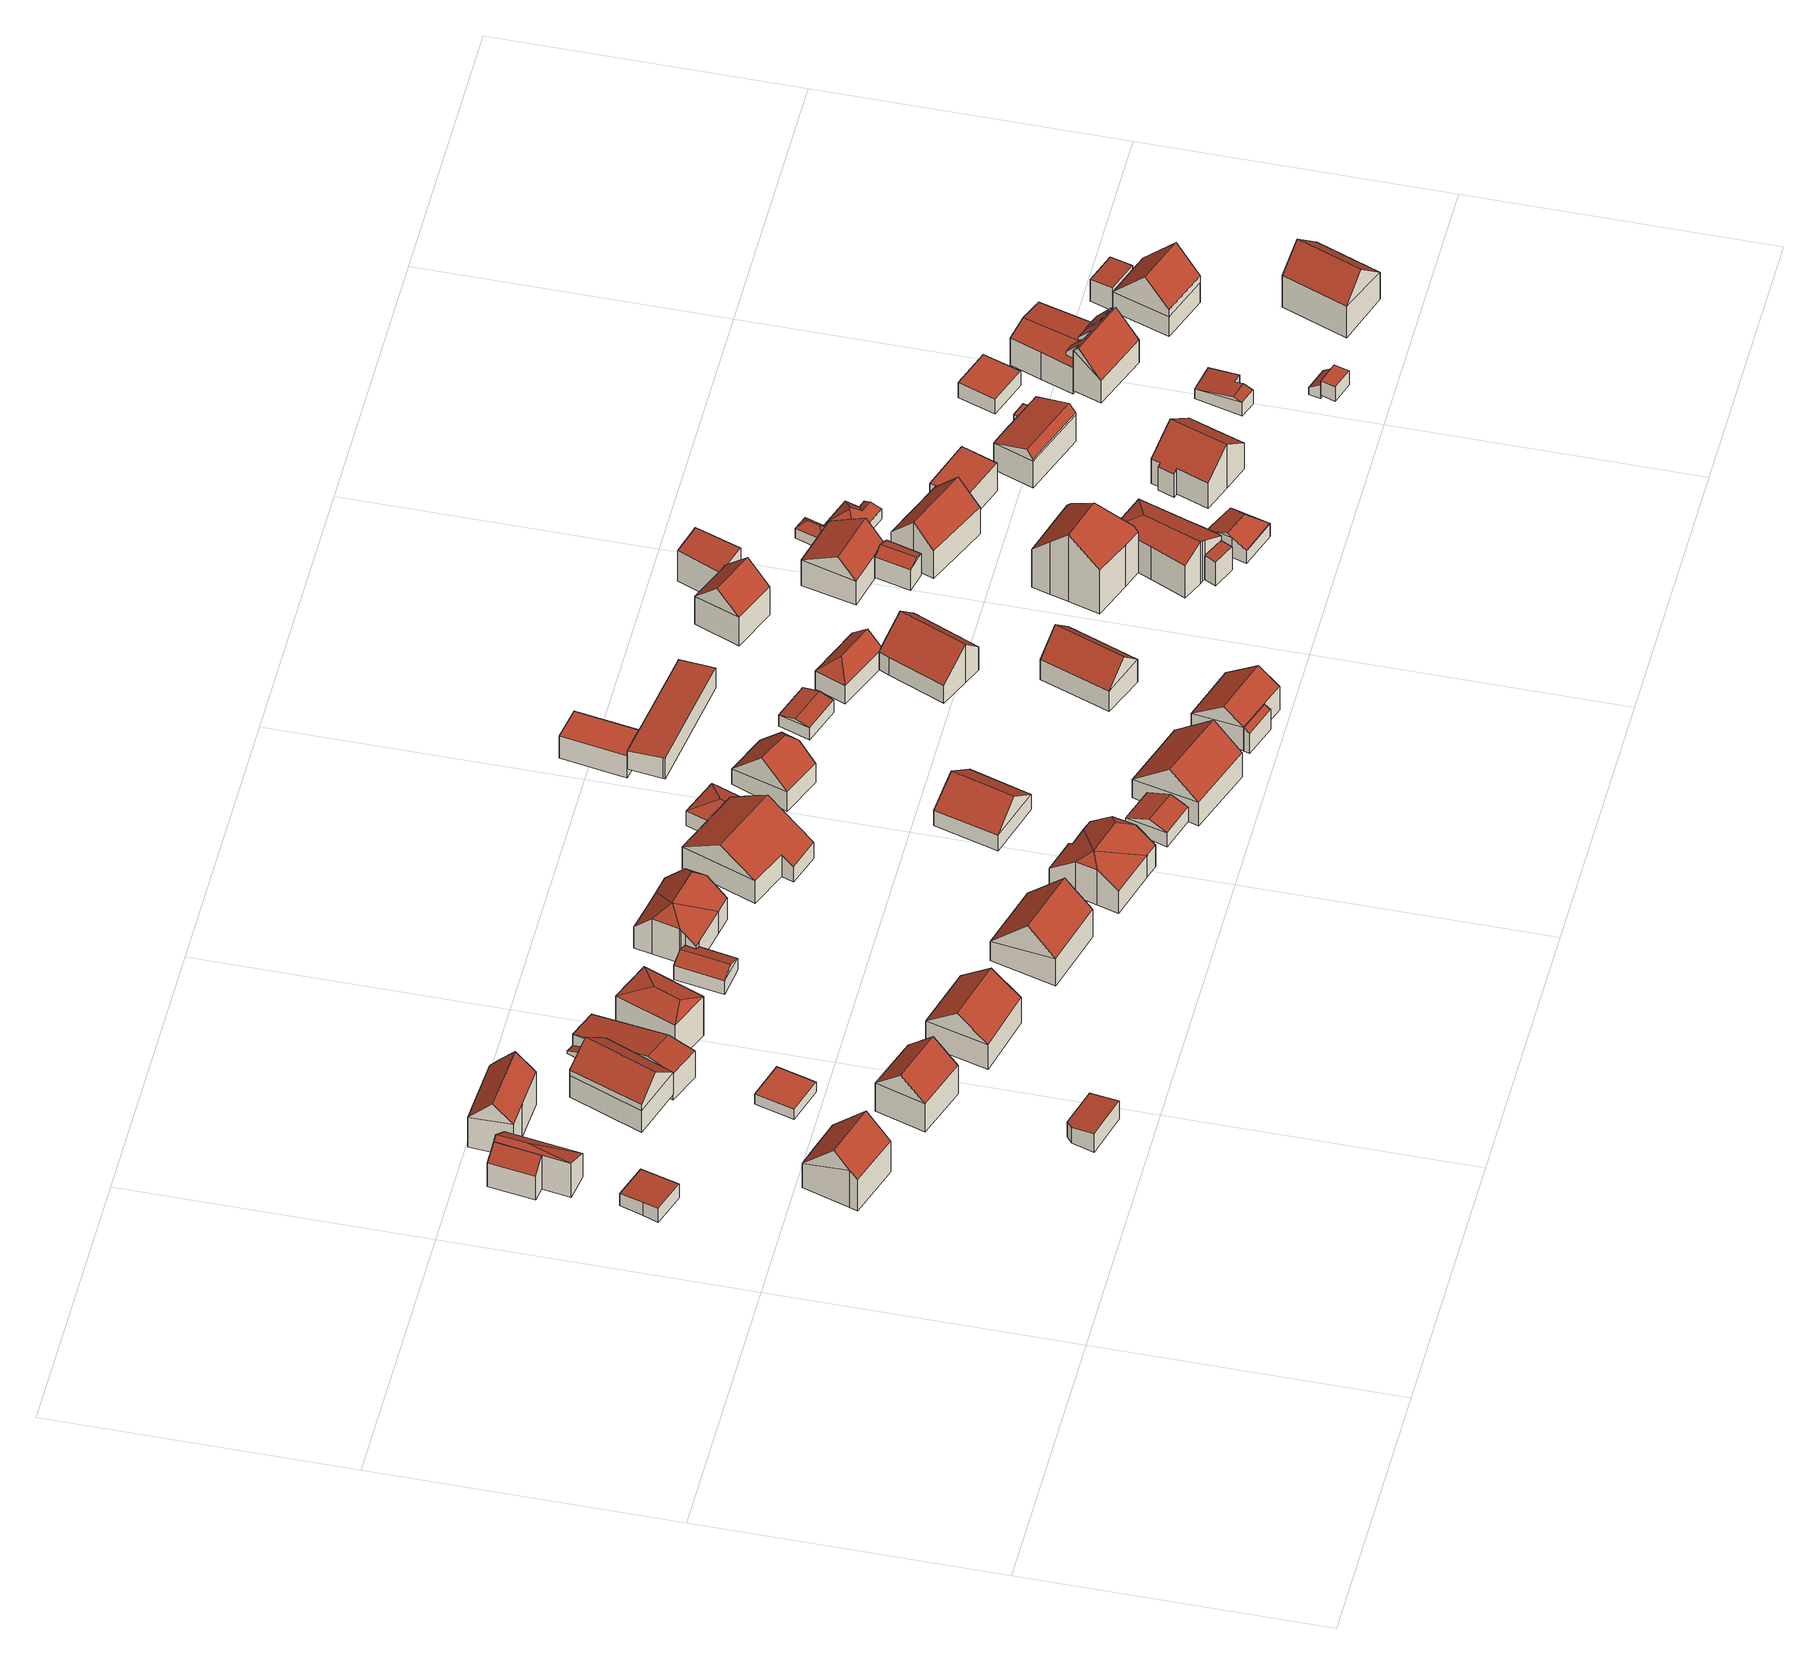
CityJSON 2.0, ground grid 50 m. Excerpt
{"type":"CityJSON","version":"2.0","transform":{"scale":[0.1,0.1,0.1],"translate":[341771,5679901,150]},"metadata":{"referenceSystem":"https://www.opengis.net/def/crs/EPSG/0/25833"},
"CityObjects":{
"building1":{"type":"Building","attributes":{"Dachtyp_tdc":"tdcPolyFlatRoof","Gemeindeschluessel":14729160,"Dachneigung":3.28,"QualitaetDacherkennung":81,"Geometrietyp2DReferenz":"3000","function":"31001_9998","roofType":"2100","measuredHeight":2.97},"geometry":[{"type":"MultiSurface","lod":"2","boundaries":[[[0,1,2,3]],[[1,4,5,2]],[[4,6,7,5]],[[6,8,9,7]],[[8,0,3,9]],[[8,6,4,1,0]],[[3,2,5,7,9]]],"semantics":{"surfaces":[{"type":"WallSurface"},{"type":"RoofSurface"},{"type":"GroundSurface"}],"values":[0,0,0,0,0,1,2]}}]},
"building2":{"type":"Building","attributes":{"Dachtyp_tdc":"tdcFreeFormRoof","Gemeindeschluessel":14729160,"Dachneigung":45.02,"QualitaetDacherkennung":82,"Geometrietyp2DReferenz":"3000","function":"31001_9998","roofType":"5000","measuredHeight":10.71},"geometry":[{"type":"MultiSurface","lod":"2","boundaries":[[[10,11,12,13]],[[11,14,15,12]],[[14,16,17,15]],[[16,18,19,17]],[[18,20,21,19]],[[20,10,13,21]],[[11,22,23,16,14]],[[22,10,20,18,23]],[[18,16,23]],[[11,10,22]],[[13,12,15,17,19,21]]],"semantics":{"surfaces":[{"type":"WallSurface"},{"type":"RoofSurface"},{"type":"GroundSurface"}],"values":[0,0,0,0,0,0,1,1,0,0,2]}}]},
"building3":{"type":"Building","attributes":{"Dachtyp_tdc":"tdcPolyFlatRoof","Gemeindeschluessel":14729160,"Dachneigung":8.69,"QualitaetDacherkennung":66,"Geometrietyp2DReferenz":"3000","function":"31001_9998","roofType":"2100","measuredHeight":3.88},"geometry":[{"type":"MultiSurface","lod":"2","boundaries":[[[24,25,26,27]],[[25,28,29,26]],[[28,30,31,29]],[[30,32,33,31]],[[32,24,27,33]],[[32,30,28,25,24]],[[27,26,29,31,33]]],"semantics":{"surfaces":[{"type":"WallSurface"},{"type":"RoofSurface"},{"type":"GroundSurface"}],"values":[0,0,0,0,0,1,2]}}]},
"building4":{"type":"Building","attributes":{"Gemeindeschluessel":14729160,"Geometrietyp2DReferenz":"3000","function":"31001_9998","roofType":"9999"},"children":["building4-1","building4-2"]},
"building4-1":{"type":"BuildingPart","attributes":{"Dachtyp_tdc":"tdcPolyFlatRoof","Dachneigung":39.28,"QualitaetDacherkennung":88,"Geometrietyp2DReferenz":"3000","roofType":"2100","measuredHeight":7.05},"parents":["building4"],"geometry":[{"type":"MultiSurface","lod":"2","boundaries":[[[34,35,36,37]],[[35,38,39,36]],[[38,40,41,39]],[[40,38,35,34]],[[37,36,39,41]],[[37,41,40,34]]],"semantics":{"surfaces":[{"type":"WallSurface"},{"type":"RoofSurface"},{"type":"GroundSurface"},{"type":"ClosureSurface"}],"values":[0,0,0,1,2,3]}}]},
"building4-2":{"type":"BuildingPart","attributes":{"Dachtyp_tdc":"tdcHipAndGableRoof","Dachneigung":35.91,"QualitaetDacherkennung":64,"Geometrietyp2DReferenz":"3000","roofType":"5000","measuredHeight":7.63},"parents":["building4"],"geometry":[{"type":"MultiSurface","lod":"2","boundaries":[[[42,43,44,45]],[[43,46,47,44]],[[48,42,45,41,40]],[[46,43,49]],[[42,48,50]],[[43,42,50,49]],[[48,46,49,50]],[[45,44,47,37,41]],[[48,40,34,37,47,46]],[[40,41,37,34]]],"semantics":{"surfaces":[{"type":"WallSurface"},{"type":"RoofSurface"},{"type":"GroundSurface"},{"type":"ClosureSurface"}],"values":[0,0,0,1,0,1,1,2,0,3]}}]},
"building5":{"type":"Building","attributes":{"Dachtyp_tdc":"tdcGableRoof","Gemeindeschluessel":14729160,"Dachneigung":42.21,"QualitaetDacherkennung":83,"Geometrietyp2DReferenz":"3000","function":"31001_9998","roofType":"3100","measuredHeight":9.92},"geometry":[{"type":"MultiSurface","lod":"2","boundaries":[[[51,52,53,54]],[[52,55,56,53]],[[55,57,58,56]],[[57,51,54,58]],[[55,52,59]],[[51,57,60]],[[52,51,60,59]],[[57,55,59,60]],[[54,53,56,58]]],"semantics":{"surfaces":[{"type":"WallSurface"},{"type":"RoofSurface"},{"type":"GroundSurface"}],"values":[0,0,0,0,0,0,1,1,2]}}]},
"building6":{"type":"Building","attributes":{"Dachtyp_tdc":"tdcFreeFormRoof","Gemeindeschluessel":14729160,"Dachneigung":45.77,"QualitaetDacherkennung":61,"Geometrietyp2DReferenz":"3000","function":"31001_9998","roofType":"5000","measuredHeight":10.33},"geometry":[{"type":"MultiSurface","lod":"2","boundaries":[[[61,62,63,64]],[[62,65,66,63]],[[65,67,68,66]],[[67,69,70,68]],[[69,71,72,70]],[[71,61,64,72]],[[61,71,69,73,74]],[[65,62,74,73,67]],[[62,61,74]],[[69,67,73]],[[64,63,66,68,70,72]]],"semantics":{"surfaces":[{"type":"WallSurface"},{"type":"RoofSurface"},{"type":"GroundSurface"}],"values":[0,0,0,0,0,0,1,1,0,0,2]}}]},
"building7":{"type":"Building","attributes":{"Dachtyp_tdc":"tdcPolyFlatRoof","Gemeindeschluessel":14729160,"Dachneigung":0,"QualitaetDacherkennung":83,"Geometrietyp2DReferenz":"3000","function":"31001_9998","roofType":"1000","measuredHeight":2.1},"geometry":[{"type":"MultiSurface","lod":"2","boundaries":[[[75,76,77,78]],[[76,79,80,77]],[[79,81,82,80]],[[81,75,78,82]],[[81,79,76,75]],[[78,77,80,82]]],"semantics":{"surfaces":[{"type":"WallSurface"},{"type":"RoofSurface"},{"type":"GroundSurface"}],"values":[0,0,0,0,1,2]}}]},
"building8":{"type":"Building","attributes":{"Dachtyp_tdc":"tdcGableRoof","Gemeindeschluessel":14729160,"Dachneigung":41.1,"QualitaetDacherkennung":81,"Geometrietyp2DReferenz":"3000","function":"31001_9998","roofType":"3100","measuredHeight":9.4},"geometry":[{"type":"MultiSurface","lod":"2","boundaries":[[[83,84,85,86]],[[84,87,88,85]],[[87,89,90,88]],[[89,91,92,90]],[[91,83,86,92]],[[91,93,94,95,96]],[[97,95,94,98]],[[87,98,94,93,89]],[[84,97,98,87]],[[83,96,95,97,84]],[[91,96,83]],[[89,93,91]],[[86,85,88,90,92]]],"semantics":{"surfaces":[{"type":"WallSurface"},{"type":"RoofSurface"},{"type":"GroundSurface"}],"values":[0,0,0,0,0,1,1,0,0,0,0,0,2]}}]},
"building9":{"type":"Building","attributes":{"Gemeindeschluessel":14729160,"Geometrietyp2DReferenz":"3000","function":"31001_9998","roofType":"9999"},"children":["building9-1","building9-2"]},
"building9-1":{"type":"BuildingPart","attributes":{"Dachtyp_tdc":"tdcPolyFlatRoof","Dachneigung":22.96,"QualitaetDacherkennung":28,"Geometrietyp2DReferenz":"3000","roofType":"2100","measuredHeight":3.2},"parents":["building9"],"geometry":[{"type":"MultiSurface","lod":"2","boundaries":[[[99,100,101,102]],[[100,103,104,101]],[[105,99,102,106]],[[105,103,100,99]],[[102,101,104,106]],[[106,104,103,105]]],"semantics":{"surfaces":[{"type":"WallSurface"},{"type":"RoofSurface"},{"type":"GroundSurface"},{"type":"ClosureSurface"}],"values":[0,0,0,1,2,3]}}]},
"building9-2":{"type":"BuildingPart","attributes":{"Dachtyp_tdc":"tdcGableRoof","Dachneigung":13.94,"QualitaetDacherkennung":31,"Geometrietyp2DReferenz":"3000","roofType":"3100","measuredHeight":6.47},"parents":["building9"],"geometry":[{"type":"MultiSurface","lod":"2","boundaries":[[[107,108,109,110]],[[111,112,113,104,103]],[[112,107,110,113]],[[111,108,114]],[[107,112,115]],[[108,107,115,114]],[[112,111,114,115]],[[110,109,106,104,113]],[[111,103,105,106,109,108]],[[103,104,106,105]]],"semantics":{"surfaces":[{"type":"WallSurface"},{"type":"RoofSurface"},{"type":"GroundSurface"},{"type":"ClosureSurface"}],"values":[0,0,0,0,0,1,1,2,0,3]}}]},
"building10":{"type":"Building","attributes":{"Dachtyp_tdc":"tdcGableRoof","Gemeindeschluessel":14729160,"Dachneigung":38.11,"QualitaetDacherkennung":91,"Geometrietyp2DReferenz":"3000","function":"31001_9998","roofType":"3100","measuredHeight":9.35},"geometry":[{"type":"MultiSurface","lod":"2","boundaries":[[[116,117,118,119]],[[117,120,121,118]],[[120,122,123,121]],[[122,116,119,123]],[[120,117,124]],[[116,122,125]],[[117,116,125,124]],[[122,120,124,125]],[[119,118,121,123]]],"semantics":{"surfaces":[{"type":"WallSurface"},{"type":"RoofSurface"},{"type":"GroundSurface"}],"values":[0,0,0,0,0,0,1,1,2]}}]},
"building11":{"type":"Building","attributes":{"Dachtyp_tdc":"tdcHipRoof","Gemeindeschluessel":14729160,"Dachneigung":19.03,"QualitaetDacherkennung":55,"Geometrietyp2DReferenz":"3000","function":"31001_9998","roofType":"3200","measuredHeight":9.5},"geometry":[{"type":"MultiSurface","lod":"2","boundaries":[[[126,127,128,129]],[[127,130,131,128]],[[130,132,133,131]],[[132,126,129,133]],[[130,127,134]],[[126,132,135]],[[127,126,135,134]],[[132,130,134,135]],[[129,128,131,133]]],"semantics":{"surfaces":[{"type":"WallSurface"},{"type":"RoofSurface"},{"type":"GroundSurface"}],"values":[0,0,0,0,1,1,1,1,2]}}]},
"building12":{"type":"Building","attributes":{"Dachtyp_tdc":"tdcGableRoof","Gemeindeschluessel":14729160,"Dachneigung":44.8,"QualitaetDacherkennung":83,"Geometrietyp2DReferenz":"3000","function":"31001_9998","roofType":"3100","measuredHeight":10.42},"geometry":[{"type":"MultiSurface","lod":"2","boundaries":[[[136,137,138,139]],[[137,140,141,138]],[[140,142,143,141]],[[142,136,139,143]],[[140,137,144]],[[136,142,145]],[[137,136,145,144]],[[142,140,144,145]],[[139,138,141,143]]],"semantics":{"surfaces":[{"type":"WallSurface"},{"type":"RoofSurface"},{"type":"GroundSurface"}],"values":[0,0,0,0,0,0,1,1,2]}}]},
"building13":{"type":"Building","attributes":{"Dachtyp_tdc":"tdcFreeFormRoof","Gemeindeschluessel":14729160,"Dachneigung":27.59,"QualitaetDacherkennung":87,"Geometrietyp2DReferenz":"3000","function":"31001_9998","roofType":"5000","measuredHeight":4.04},"geometry":[{"type":"MultiSurface","lod":"2","boundaries":[[[146,147,148,149]],[[147,150,151,148]],[[150,152,153,151]],[[152,154,155,153]],[[154,156,157,155]],[[156,146,149,157]],[[158,159,147,146]],[[152,150,159,158,156,154]],[[150,147,159]],[[146,156,158]],[[149,148,151,153,155,157]]],"semantics":{"surfaces":[{"type":"WallSurface"},{"type":"RoofSurface"},{"type":"GroundSurface"}],"values":[0,0,0,0,0,0,1,1,0,0,2]}}]},
"building14":{"type":"Building","attributes":{"Dachtyp_tdc":"tdcHippedGableRoof","Gemeindeschluessel":14729160,"Dachneigung":44.91,"QualitaetDacherkennung":89,"Geometrietyp2DReferenz":"3000","function":"31001_9998","roofType":"3300","measuredHeight":9.58},"geometry":[{"type":"MultiSurface","lod":"2","boundaries":[[[160,161,162,163]],[[161,164,165,162]],[[164,166,167,165]],[[166,168,169,167]],[[168,170,171,169]],[[170,172,173,171]],[[172,174,175,173]],[[174,176,177,175]],[[176,178,179,177]],[[178,180,181,179]],[[180,182,183,181]],[[182,184,185,183]],[[184,186,187,185]],[[186,160,163,187]],[[178,176,188]],[[166,164,189]],[[176,174,172,189,188]],[[172,170,168,166,189]],[[182,180,178,188,189]],[[164,161,160,186,184,182,189]],[[163,162,165,167,169,171,173,175,177,179,181,183,185,187]]],"semantics":{"surfaces":[{"type":"WallSurface"},{"type":"RoofSurface"},{"type":"GroundSurface"}],"values":[0,0,0,0,0,0,0,0,0,0,0,0,0,0,1,1,1,1,1,1,2]}}]},
"building15":{"type":"Building","attributes":{"Dachtyp_tdc":"tdcHippedGableRoof","Gemeindeschluessel":14729160,"Dachneigung":37.88,"QualitaetDacherkennung":85,"Geometrietyp2DReferenz":"3000","function":"31001_9998","roofType":"3300","measuredHeight":8.81},"geometry":[{"type":"MultiSurface","lod":"2","boundaries":[[[190,191,192,193]],[[191,194,195,192]],[[194,196,197,195]],[[196,198,199,197]],[[198,200,201,199]],[[200,202,203,201]],[[202,204,205,203]],[[204,206,207,205]],[[206,208,209,207]],[[208,210,211,209]],[[210,212,213,211]],[[212,190,193,213]],[[208,206,214]],[[198,196,215]],[[202,200,198,215,214]],[[206,204,202,214]],[[196,194,191,214,215]],[[191,190,212,210,208,214]],[[193,192,195,197,199,201,203,205,207,209,211,213]]],"semantics":{"surfaces":[{"type":"WallSurface"},{"type":"RoofSurface"},{"type":"GroundSurface"}],"values":[0,0,0,0,0,0,0,0,0,0,0,0,1,1,1,1,1,1,2]}}]},
"building16":{"type":"Building","attributes":{"Dachtyp_tdc":"tdcFreeFormRoof","Gemeindeschluessel":14729160,"Dachneigung":33.56,"QualitaetDacherkennung":86,"Geometrietyp2DReferenz":"3000","function":"31001_9998","roofType":"5000","measuredHeight":8.87},"geometry":[{"type":"MultiSurface","lod":"2","boundaries":[[[216,217,218,219]],[[217,220,221,218]],[[220,222,223,221]],[[222,224,225,223]],[[224,226,227,225]],[[226,228,229,227]],[[228,230,231,229]],[[230,216,219,231]],[[228,232,233,217,216,230]],[[232,226,224,222,220,233]],[[228,226,232]],[[220,217,233]],[[219,218,221,223,225,227,229,231]]],"semantics":{"surfaces":[{"type":"WallSurface"},{"type":"RoofSurface"},{"type":"GroundSurface"}],"values":[0,0,0,0,0,0,0,0,1,1,0,0,2]}}]},
"building17":{"type":"Building","attributes":{"Dachtyp_tdc":"tdcGableRoof","Gemeindeschluessel":14729160,"Dachneigung":22.55,"QualitaetDacherkennung":73,"Geometrietyp2DReferenz":"3000","function":"31001_9998","roofType":"3100","measuredHeight":4.27},"geometry":[{"type":"MultiSurface","lod":"2","boundaries":[[[234,235,236,237]],[[235,238,239,236]],[[238,240,241,239]],[[240,234,237,241]],[[238,235,242]],[[234,240,243]],[[235,234,243,242]],[[240,238,242,243]],[[237,236,239,241]]],"semantics":{"surfaces":[{"type":"WallSurface"},{"type":"RoofSurface"},{"type":"GroundSurface"}],"values":[0,0,0,0,0,0,1,1,2]}}]},
"building18":{"type":"Building","attributes":{"Dachtyp_tdc":"tdcGableRoof","Gemeindeschluessel":14729160,"Dachneigung":37.97,"QualitaetDacherkennung":84,"Geometrietyp2DReferenz":"3000","function":"31001_9998","roofType":"3100","measuredHeight":7.12},"geometry":[{"type":"MultiSurface","lod":"2","boundaries":[[[244,245,246,247]],[[245,248,249,246]],[[248,250,251,249]],[[250,244,247,251]],[[248,245,252]],[[244,250,253]],[[245,244,253,252]],[[250,248,252,253]],[[247,246,249,251]]],"semantics":{"surfaces":[{"type":"WallSurface"},{"type":"RoofSurface"},{"type":"GroundSurface"}],"values":[0,0,0,0,0,0,1,1,2]}}]},
"building19":{"type":"Building","attributes":{"Dachtyp_tdc":"tdcFreeFormRoof","Gemeindeschluessel":14729160,"Dachneigung":39.81,"QualitaetDacherkennung":80,"Geometrietyp2DReferenz":"3000","function":"31001_9998","roofType":"5000","measuredHeight":9.29},"geometry":[{"type":"MultiSurface","lod":"2","boundaries":[[[254,255,256,257]],[[255,258,259,256]],[[258,260,261,259]],[[260,254,257,261]],[[255,262,263,258]],[[262,254,260,263]],[[255,254,262]],[[260,258,263]],[[257,256,259,261]]],"semantics":{"surfaces":[{"type":"WallSurface"},{"type":"RoofSurface"},{"type":"GroundSurface"}],"values":[0,0,0,0,1,1,0,0,2]}}]},
"building20":{"type":"Building","attributes":{"Dachtyp_tdc":"tdcFreeFormRoof","Gemeindeschluessel":14729160,"Dachneigung":22.91,"QualitaetDacherkennung":81,"Geometrietyp2DReferenz":"3000","function":"31001_9998","roofType":"5000","measuredHeight":4.67},"geometry":[{"type":"MultiSurface","lod":"2","boundaries":[[[264,265,266,267]],[[265,268,269,266]],[[268,270,271,269]],[[270,272,273,271]],[[272,274,275,273]],[[274,264,267,275]],[[276,265,277]],[[278,277,265,264]],[[270,268,276,277,278,274,272]],[[268,265,276]],[[264,274,278]],[[267,266,269,271,273,275]]],"semantics":{"surfaces":[{"type":"WallSurface"},{"type":"RoofSurface"},{"type":"GroundSurface"}],"values":[0,0,0,0,0,0,1,1,1,0,0,2]}}]},
"building21":{"type":"Building","attributes":{"Dachtyp_tdc":"tdcGableAndHippedGRoof","Gemeindeschluessel":14729160,"Dachneigung":44.94,"QualitaetDacherkennung":87,"Geometrietyp2DReferenz":"3000","function":"31001_9998","roofType":"9999","measuredHeight":8.71},"geometry":[{"type":"MultiSurface","lod":"2","boundaries":[[[279,280,281,282]],[[280,283,284,281]],[[283,285,286,284]],[[285,279,282,286]],[[283,280,287,288]],[[279,285,289]],[[288,287,290]],[[280,279,289,290,287]],[[285,283,288,290,289]],[[282,281,284,286]]],"semantics":{"surfaces":[{"type":"WallSurface"},{"type":"RoofSurface"},{"type":"GroundSurface"}],"values":[0,0,0,0,0,0,1,1,1,2]}}]},
"building22":{"type":"Building","attributes":{"Gemeindeschluessel":14729160,"Geometrietyp2DReferenz":"3000","function":"31001_9998","roofType":"9999"},"children":["building22-1","building22-2"]},
"building22-1":{"type":"BuildingPart","attributes":{"Dachtyp_tdc":"tdcGableRoof","Dachneigung":37.86,"QualitaetDacherkennung":74,"Geometrietyp2DReferenz":"3000","roofType":"3100","measuredHeight":7.7},"parents":["building22"],"geometry":[{"type":"MultiSurface","lod":"2","boundaries":[[[291,292,293,294]],[[292,295,296,293]],[[295,297,298,296]],[[292,291,299]],[[297,295,300]],[[291,301,297,300,299]],[[295,292,299,300]],[[298,302,294,293,296]],[[302,298,297,301]],[[291,294,302,301]]],"semantics":{"surfaces":[{"type":"WallSurface"},{"type":"RoofSurface"},{"type":"GroundSurface"},{"type":"ClosureSurface"}],"values":[0,0,0,0,0,1,1,2,0,3]}}]},
"building22-2":{"type":"BuildingPart","attributes":{"Dachtyp_tdc":"tdcPolyFlatRoof","Dachneigung":37.43,"QualitaetDacherkennung":52,"Geometrietyp2DReferenz":"3000","roofType":"2100","measuredHeight":4.99},"parents":["building22"],"geometry":[{"type":"MultiSurface","lod":"2","boundaries":[[[303,291,294,304]],[[305,306,302,301]],[[305,303,304,306]],[[305,301,291,303]],[[304,294,302,306]],[[301,302,294,291]]],"semantics":{"surfaces":[{"type":"WallSurface"},{"type":"RoofSurface"},{"type":"GroundSurface"},{"type":"ClosureSurface"}],"values":[0,0,0,1,2,3]}}]},
"building23":{"type":"Building","attributes":{"Dachtyp_tdc":"tdcPolyFlatRoof","Gemeindeschluessel":14729160,"Dachneigung":0,"QualitaetDacherkennung":29,"Geometrietyp2DReferenz":"3000","function":"31001_9998","roofType":"1000","measuredHeight":4.74},"geometry":[{"type":"MultiSurface","lod":"2","boundaries":[[[307,308,309,310]],[[308,311,312,309]],[[311,313,314,312]],[[313,307,310,314]],[[313,311,308,307]],[[310,309,312,314]]],"semantics":{"surfaces":[{"type":"WallSurface"},{"type":"RoofSurface"},{"type":"GroundSurface"}],"values":[0,0,0,0,1,2]}}]},
"building24":{"type":"Building","attributes":{"Dachtyp_tdc":"tdcGableRoof","Gemeindeschluessel":14729160,"Dachneigung":12.63,"QualitaetDacherkennung":81,"Geometrietyp2DReferenz":"3000","function":"31001_9998","roofType":"3100","measuredHeight":3.12},"geometry":[{"type":"MultiSurface","lod":"2","boundaries":[[[315,316,317,318]],[[316,319,320,317]],[[319,321,322,320]],[[321,315,318,322]],[[319,316,323]],[[315,321,324]],[[316,315,324,323]],[[321,319,323,324]],[[318,317,320,322]]],"semantics":{"surfaces":[{"type":"WallSurface"},{"type":"RoofSurface"},{"type":"GroundSurface"}],"values":[0,0,0,0,0,0,1,1,2]}}]},
"building25":{"type":"Building","attributes":{"Dachtyp_tdc":"tdcPolyFlatRoof","Gemeindeschluessel":14729160,"Dachneigung":3.02,"QualitaetDacherkennung":78,"Geometrietyp2DReferenz":"3000","function":"31001_2463","roofType":"2100","measuredHeight":4.31},"geometry":[{"type":"MultiSurface","lod":"2","boundaries":[[[325,326,327,328]],[[326,329,330,327]],[[329,331,332,330]],[[331,333,334,332]],[[333,335,336,334]],[[335,337,338,336]],[[337,325,328,338]],[[337,335,333,331,329,326,325]],[[328,327,330,332,334,336,338]]],"semantics":{"surfaces":[{"type":"WallSurface"},{"type":"RoofSurface"},{"type":"GroundSurface"}],"values":[0,0,0,0,0,0,0,1,2]}}]},
"building26":{"type":"Building","attributes":{"Dachtyp_tdc":"tdcGableRoof","Gemeindeschluessel":14729160,"Dachneigung":44.95,"QualitaetDacherkennung":79,"Geometrietyp2DReferenz":"3000","function":"31001_9998","roofType":"3100","measuredHeight":8.35},"geometry":[{"type":"MultiSurface","lod":"2","boundaries":[[[339,340,341,342]],[[340,343,344,341]],[[343,345,346,344]],[[345,339,342,346]],[[343,340,347]],[[339,345,348]],[[340,339,348,347]],[[345,343,347,348]],[[342,341,344,346]]],"semantics":{"surfaces":[{"type":"WallSurface"},{"type":"RoofSurface"},{"type":"GroundSurface"}],"values":[0,0,0,0,0,0,1,1,2]}}]},
"building27":{"type":"Building","attributes":{"Dachtyp_tdc":"tdcFreeFormRoof","Gemeindeschluessel":14729160,"Dachneigung":41.86,"QualitaetDacherkennung":62,"Geometrietyp2DReferenz":"3000","function":"31001_9998","roofType":"5000","measuredHeight":6.23},"geometry":[{"type":"MultiSurface","lod":"2","boundaries":[[[349,350,351,352]],[[350,353,354,351]],[[353,355,356,354]],[[355,357,358,356]],[[357,349,352,358]],[[359,355,353]],[[353,350,349,360,359]],[[360,357,355,359]],[[357,360,349]],[[352,351,354,356,358]]],"semantics":{"surfaces":[{"type":"WallSurface"},{"type":"RoofSurface"},{"type":"GroundSurface"}],"values":[0,0,0,0,0,1,1,1,0,2]}}]},
"building28":{"type":"Building","attributes":{"Dachtyp_tdc":"tdcGableRoof","Gemeindeschluessel":14729160,"Dachneigung":38.52,"QualitaetDacherkennung":81,"Geometrietyp2DReferenz":"3000","function":"31001_9998","roofType":"3100","measuredHeight":8.03},"geometry":[{"type":"MultiSurface","lod":"2","boundaries":[[[361,350,362,363]],[[350,364,365,362]],[[364,366,367,365]],[[366,368,369,367]],[[368,370,371,369]],[[370,372,373,371]],[[372,374,375,373]],[[374,376,377,375]],[[376,378,379,377]],[[378,361,363,379]],[[374,372,370,368,366]],[[366,364,350,361,378,376,374]],[[363,362,365,367,369,371,373,375,377,379]]],"semantics":{"surfaces":[{"type":"WallSurface"},{"type":"RoofSurface"},{"type":"GroundSurface"}],"values":[0,0,0,0,0,0,0,0,0,0,1,1,2]}}]},
"building29":{"type":"Building","attributes":{"Dachtyp_tdc":"tdcFreeFormRoof","Gemeindeschluessel":14729160,"Dachneigung":44.58,"QualitaetDacherkennung":73,"Geometrietyp2DReferenz":"3000","function":"31001_9998","roofType":"5000","measuredHeight":9.95},"geometry":[{"type":"MultiSurface","lod":"2","boundaries":[[[380,381,382,383]],[[381,384,385,382]],[[384,386,387,385]],[[386,388,389,387]],[[388,380,383,389]],[[384,390,391,386]],[[390,381,380,388,391]],[[388,386,391]],[[384,381,390]],[[383,382,385,387,389]]],"semantics":{"surfaces":[{"type":"WallSurface"},{"type":"RoofSurface"},{"type":"GroundSurface"}],"values":[0,0,0,0,0,1,1,0,0,2]}}]},
"building30":{"type":"Building","attributes":{"Gemeindeschluessel":14729160,"Geometrietyp2DReferenz":"3000","function":"31001_9998","roofType":"9999"},"children":["building30-1","building30-2","building30-3"]},
"building30-1":{"type":"BuildingPart","attributes":{"Dachtyp_tdc":"tdcFreeFormRoof","Dachneigung":44.17,"QualitaetDacherkennung":46,"Geometrietyp2DReferenz":"3000","roofType":"5000","measuredHeight":14.21},"parents":["building30"],"geometry":[{"type":"MultiSurface","lod":"2","boundaries":[[[392,393,394,395]],[[393,396,397,394]],[[396,398,399,397]],[[398,400,401,399]],[[400,402,403,401]],[[402,404,405,403]],[[404,406,407,408,405]],[[409,410,411,412,413]],[[410,392,395,411]],[[414,406,404,402,415]],[[402,400,398,396,393,415]],[[393,392,410,409,414,415]],[[395,394,397,399,401,403,405,408,416,412,411]],[[417,407,406,414]],[[416,408,407,417]],[[409,413,417,414]],[[416,417,413,412]]],"semantics":{"surfaces":[{"type":"WallSurface"},{"type":"RoofSurface"},{"type":"GroundSurface"},{"type":"ClosureSurface"}],"values":[0,0,0,0,0,0,0,0,0,1,1,1,2,0,3,0,3]}}]},
"building30-2":{"type":"BuildingPart","attributes":{"Dachtyp_tdc":"tdcPolyFlatRoof","Dachneigung":6.01,"QualitaetDacherkennung":35,"Geometrietyp2DReferenz":"3000","roofType":"2100","measuredHeight":5.1},"parents":["building30"],"geometry":[{"type":"MultiSurface","lod":"2","boundaries":[[[418,419,420,421]],[[419,422,423,420]],[[422,424,425,423]],[[422,419,418,424]],[[425,421,420,423]],[[421,425,424,418]]],"semantics":{"surfaces":[{"type":"WallSurface"},{"type":"RoofSurface"},{"type":"GroundSurface"},{"type":"ClosureSurface"}],"values":[0,0,0,1,2,3]}}]},
"building30-3":{"type":"BuildingPart","attributes":{"Dachtyp_tdc":"tdcHipAndGableRoof","Dachneigung":28.08,"QualitaetDacherkennung":65,"Geometrietyp2DReferenz":"3000","roofType":"5000","measuredHeight":8.78},"parents":["building30"],"geometry":[{"type":"MultiSurface","lod":"2","boundaries":[[[426,427,428,429]],[[427,430,418,421,428]],[[431,432,433,425,424]],[[432,434,435,433]],[[434,436,437,435]],[[436,438,439,437]],[[438,413,412,439]],[[407,440,441,408]],[[440,442,443,441]],[[442,444,445,443]],[[444,426,429,445]],[[440,407,446]],[[407,417,413,438,436,434,446]],[[434,432,431,430,427,426,444,442,440,446]],[[429,428,421,425,433,435,437,439,412,416,408,441,443,445]],[[424,418,430,431]],[[424,425,421,418]],[[408,416,417,407]],[[416,412,413,417]]],"semantics":{"surfaces":[{"type":"WallSurface"},{"type":"RoofSurface"},{"type":"GroundSurface"},{"type":"ClosureSurface"}],"values":[0,0,0,0,0,0,0,0,0,0,0,1,1,1,2,0,3,3,3]}}]},
"building31":{"type":"Building","attributes":{"Dachtyp_tdc":"tdcFreeFormRoof","Gemeindeschluessel":14729160,"Dachneigung":24.89,"QualitaetDacherkennung":78,"Geometrietyp2DReferenz":"3000","function":"31001_9998","roofType":"5000","measuredHeight":5.24},"geometry":[{"type":"MultiSurface","lod":"2","boundaries":[[[447,448,449,450]],[[448,451,452,449]],[[451,453,454,452]],[[453,455,456,454]],[[455,447,450,456]],[[457,458,448,447]],[[455,453,451,458,457]],[[451,448,458]],[[447,455,457]],[[450,449,452,454,456]]],"semantics":{"surfaces":[{"type":"WallSurface"},{"type":"RoofSurface"},{"type":"GroundSurface"}],"values":[0,0,0,0,0,1,1,0,0,2]}}]},
"building32":{"type":"Building","attributes":{"Dachtyp_tdc":"tdcFreeFormRoof","Gemeindeschluessel":14729160,"Dachneigung":29.02,"QualitaetDacherkennung":89,"Geometrietyp2DReferenz":"3000","function":"31001_9998","roofType":"5000","measuredHeight":4.6},"geometry":[{"type":"MultiSurface","lod":"2","boundaries":[[[459,460,461,462]],[[460,463,464,461]],[[463,465,466,464]],[[465,467,468,466]],[[467,469,470,468]],[[469,459,462,470]],[[460,459,471,472,473]],[[472,471,469,467,474]],[[473,472,474,465,463]],[[463,460,473]],[[467,465,474]],[[459,469,471]],[[462,461,464,466,468,470]]],"semantics":{"surfaces":[{"type":"WallSurface"},{"type":"RoofSurface"},{"type":"GroundSurface"}],"values":[0,0,0,0,0,0,1,1,1,0,0,0,2]}}]},
"building33":{"type":"Building","attributes":{"Dachtyp_tdc":"tdcFreeFormRoof","Gemeindeschluessel":14729160,"Dachneigung":29.09,"QualitaetDacherkennung":32,"Geometrietyp2DReferenz":"3000","function":"31001_9998","roofType":"5000","measuredHeight":8.83},"geometry":[{"type":"MultiSurface","lod":"2","boundaries":[[[475,476,477,478]],[[476,479,480,477]],[[479,481,482,480]],[[481,483,484,482]],[[483,475,478,484]],[[485,483,481,486]],[[476,475,485,486,479]],[[475,483,485]],[[481,479,486]],[[478,477,480,482,484]]],"semantics":{"surfaces":[{"type":"WallSurface"},{"type":"RoofSurface"},{"type":"GroundSurface"}],"values":[0,0,0,0,0,1,1,0,0,2]}}]},
"building34":{"type":"Building","attributes":{"Dachtyp_tdc":"tdcPolyFlatRoof","Gemeindeschluessel":14729160,"Dachneigung":4.34,"QualitaetDacherkennung":58,"Geometrietyp2DReferenz":"3000","function":"31001_9998","roofType":"2100","measuredHeight":6.81},"geometry":[{"type":"MultiSurface","lod":"2","boundaries":[[[487,488,489,490]],[[488,491,492,489]],[[491,493,494,492]],[[493,495,496,494]],[[495,487,490,496]],[[495,493,491,488,487]],[[490,489,492,494,496]]],"semantics":{"surfaces":[{"type":"WallSurface"},{"type":"RoofSurface"},{"type":"GroundSurface"}],"values":[0,0,0,0,0,1,2]}}]},
"building35":{"type":"Building","attributes":{"Dachtyp_tdc":"tdcGableRoof","Gemeindeschluessel":14729160,"Dachneigung":46.89,"QualitaetDacherkennung":62,"Geometrietyp2DReferenz":"3000","function":"31001_9998","roofType":"3100","measuredHeight":9.85},"geometry":[{"type":"MultiSurface","lod":"2","boundaries":[[[497,498,499,500]],[[498,501,502,499]],[[501,503,504,502]],[[503,505,506,504]],[[505,507,508,506]],[[507,509,510,508]],[[509,497,500,510]],[[505,503,501,498,497]],[[497,509,507,505]],[[500,499,502,504,506,508,510]]],"semantics":{"surfaces":[{"type":"WallSurface"},{"type":"RoofSurface"},{"type":"GroundSurface"}],"values":[0,0,0,0,0,0,0,1,1,2]}}]},
"building36":{"type":"Building","attributes":{"Gemeindeschluessel":14729160,"Dachtyp_tdc":"tdcFreeFormRoof","Dachneigung":41.75,"QualitaetDacherkennung":22,"Geometrietyp2DReferenz":"3000","function":"31001_9998","roofType":"5000","measuredHeight":4.62},"geometry":[{"type":"MultiSurface","lod":"2","boundaries":[[[511,512,513,514,515,516]],[[511,516,517]],[[512,511,517,518]],[[519,520,521,522,523,524,525,526,527,528]],[[517,516,520,519]],[[516,515,521,520]],[[515,529,522,521]],[[529,530,523,522]],[[530,531,524,523]],[[531,532,525,524]],[[532,533,526,525]],[[533,534,527,526]],[[534,518,528,527]],[[518,517,519,528]],[[513,512,518,534]],[[535,536,514,513,534,533]],[[537,538,535,533,532]],[[537,532,531]],[[538,537,531,530]],[[536,535,538,530,529]],[[514,536,529,515]]],"semantics":{"surfaces":[{"type":"RoofSurface"},{"type":"GroundSurface"},{"type":"WallSurface"}],"values":[0,0,0,1,2,2,2,2,2,2,2,2,2,2,0,0,0,0,0,0,0]}}]},
"building37":{"type":"Building","attributes":{"Dachtyp_tdc":"tdcPolyFlatRoof","Gemeindeschluessel":14729160,"Dachneigung":0,"QualitaetDacherkennung":26,"Geometrietyp2DReferenz":"3000","function":"31001_9998","roofType":"1000","measuredHeight":5.94},"geometry":[{"type":"MultiSurface","lod":"2","boundaries":[[[539,540,541,542]],[[540,543,544,541]],[[543,545,546,544]],[[545,547,548,546]],[[547,539,542,548]],[[547,545,543,540,539]],[[542,541,544,546,548]]],"semantics":{"surfaces":[{"type":"WallSurface"},{"type":"RoofSurface"},{"type":"GroundSurface"}],"values":[0,0,0,0,0,1,2]}}]},
"building38":{"type":"Building","attributes":{"Dachtyp_tdc":"tdcGableRoof","Gemeindeschluessel":14729160,"Dachneigung":37.63,"QualitaetDacherkennung":76,"Geometrietyp2DReferenz":"3000","function":"31001_9998","roofType":"3100","measuredHeight":9.22},"geometry":[{"type":"MultiSurface","lod":"2","boundaries":[[[549,550,551,552]],[[550,553,554,551]],[[553,555,556,554]],[[555,557,558,556]],[[557,559,560,558]],[[559,561,562,560]],[[561,563,564,562]],[[563,565,566,564]],[[565,567,568,566]],[[567,549,552,568]],[[563,561,559,557,555,553,550,549]],[[549,567,565,563]],[[552,551,554,556,558,560,562,564,566,568]]],"semantics":{"surfaces":[{"type":"WallSurface"},{"type":"RoofSurface"},{"type":"GroundSurface"}],"values":[0,0,0,0,0,0,0,0,0,0,1,1,2]}}]},
"building39":{"type":"Building","attributes":{"Gemeindeschluessel":14729160,"Geometrietyp2DReferenz":"3000","function":"31001_9998","roofType":"9999"},"children":["building39-1","building39-2"]},
"building39-1":{"type":"BuildingPart","attributes":{"Dachtyp_tdc":"tdcGableRoof","Dachneigung":17.09,"QualitaetDacherkennung":60,"Geometrietyp2DReferenz":"3000","roofType":"3100","measuredHeight":7.48},"parents":["building39"],"geometry":[{"type":"MultiSurface","lod":"2","boundaries":[[[569,570,571,572,573,574]],[[575,576,570,569]],[[576,577,571,570]],[[577,578,572,571]],[[578,579,572]],[[580,581,574,573,582]],[[581,575,569,574]],[[583,584,585,586]],[[578,577,576,585,584,580]],[[575,586,585,576]],[[581,583,586,575]],[[580,584,583,581]],[[582,579,578,580]],[[582,573,572,579]]],"semantics":{"surfaces":[{"type":"GroundSurface"},{"type":"WallSurface"},{"type":"RoofSurface"},{"type":"ClosureSurface"}],"values":[0,1,1,1,1,1,1,2,2,1,1,1,1,3]}}]},
"building39-2":{"type":"BuildingPart","attributes":{"Dachtyp_tdc":"tdcPolyFlatRoof","Dachneigung":0,"QualitaetDacherkennung":42,"Geometrietyp2DReferenz":"3000","roofType":"1000","measuredHeight":3.05},"parents":["building39"],"geometry":[{"type":"MultiSurface","lod":"2","boundaries":[[[587,588,589,590]],[[588,582,573,589]],[[579,587,590,572]],[[579,582,588,587]],[[590,589,573,572]],[[572,573,582,579]]],"semantics":{"surfaces":[{"type":"WallSurface"},{"type":"RoofSurface"},{"type":"GroundSurface"},{"type":"ClosureSurface"}],"values":[0,0,0,1,2,3]}}]},
"building40":{"type":"Building","attributes":{"Dachtyp_tdc":"tdcPolyFlatRoof","Gemeindeschluessel":14729160,"Dachneigung":0,"QualitaetDacherkennung":0,"Geometrietyp2DReferenz":"3000","BezugspunktDach":"2000","function":"31001_9998","measuredHeight":3},"geometry":[{"type":"MultiSurface","lod":"2","boundaries":[[[591,592,593,594]],[[594,593,595,596]],[[593,592,597,595]],[[592,591,598,597]],[[591,594,596,598]],[[596,595,597,598]]],"semantics":{"surfaces":[{"type":"RoofSurface"},{"type":"WallSurface"},{"type":"GroundSurface"}],"values":[0,1,1,1,1,2]}}]},
"building41":{"type":"Building","attributes":{"Dachtyp_tdc":"tdcPolyFlatRoof","Gemeindeschluessel":14729160,"Dachneigung":36.28,"QualitaetDacherkennung":71,"Geometrietyp2DReferenz":"3000","function":"31001_9998","roofType":"2100","measuredHeight":3},"geometry":[{"type":"MultiSurface","lod":"2","boundaries":[[[599,600,601,602]],[[600,603,604,601]],[[603,605,606,604]],[[605,599,602,606]],[[605,603,600,599]],[[602,601,604,606]]],"semantics":{"surfaces":[{"type":"WallSurface"},{"type":"RoofSurface"},{"type":"GroundSurface"}],"values":[0,0,0,0,1,2]}}]},
"building42":{"type":"Building","attributes":{"Dachtyp_tdc":"tdcFreeFormRoof","Gemeindeschluessel":14729160,"Dachneigung":10.31,"QualitaetDacherkennung":89,"Geometrietyp2DReferenz":"3000","function":"31001_9998","roofType":"5000","measuredHeight":3.27},"geometry":[{"type":"MultiSurface","lod":"2","boundaries":[[[607,608,609,610]],[[608,611,612,609]],[[611,613,614,612]],[[613,615,616,614]],[[615,617,618,616]],[[617,607,610,618]],[[615,613,611,608,619,620]],[[617,620,619,607]],[[617,615,620]],[[608,607,619]],[[610,609,612,614,616,618]]],"semantics":{"surfaces":[{"type":"WallSurface"},{"type":"RoofSurface"},{"type":"GroundSurface"}],"values":[0,0,0,0,0,0,1,1,0,0,2]}}]},
"building43":{"type":"Building","attributes":{"Dachtyp_tdc":"tdcPolyFlatRoof","Gemeindeschluessel":14729160,"Dachneigung":0,"QualitaetDacherkennung":73,"Geometrietyp2DReferenz":"3000","function":"31001_9998","roofType":"1000","measuredHeight":3.11},"geometry":[{"type":"MultiSurface","lod":"2","boundaries":[[[621,622,623,624]],[[622,625,626,623]],[[625,627,628,626]],[[627,621,624,628]],[[627,625,622,621]],[[624,623,626,628]]],"semantics":{"surfaces":[{"type":"WallSurface"},{"type":"RoofSurface"},{"type":"GroundSurface"}],"values":[0,0,0,0,1,2]}}]},
"building44":{"type":"Building","attributes":{"Dachtyp_tdc":"tdcFreeFormRoof","Gemeindeschluessel":14729160,"Dachneigung":49.09,"QualitaetDacherkennung":78,"Geometrietyp2DReferenz":"3000","function":"31001_9998","roofType":"5000","measuredHeight":9.47},"geometry":[{"type":"MultiSurface","lod":"2","boundaries":[[[629,630,631,632]],[[630,633,634,631]],[[633,635,636,634]],[[635,637,638,636]],[[637,639,640,638]],[[639,641,642,640]],[[641,643,644,642]],[[643,645,646,644]],[[645,647,648,646]],[[647,649,650,648]],[[649,651,652,650]],[[651,653,654,652]],[[653,629,632,654]],[[643,655,656,645]],[[630,629,653,651,649,647,656,655,641,639,637,635,633]],[[643,641,655]],[[647,645,656]],[[632,631,634,636,638,640,642,644,646,648,650,652,654]]],"semantics":{"surfaces":[{"type":"WallSurface"},{"type":"RoofSurface"},{"type":"GroundSurface"}],"values":[0,0,0,0,0,0,0,0,0,0,0,0,0,1,1,0,0,2]}}]},
"building45":{"type":"Building","attributes":{"Gemeindeschluessel":14729160,"Geometrietyp2DReferenz":"3000","function":"31001_9998","roofType":"9999"},"children":["building45-1","building45-2"]},
"building45-1":{"type":"BuildingPart","attributes":{"Dachtyp_tdc":"tdcGableRoof","Dachneigung":14.25,"QualitaetDacherkennung":77,"Geometrietyp2DReferenz":"3000","roofType":"3100","measuredHeight":6.48},"parents":["building45"],"geometry":[{"type":"MultiSurface","lod":"2","boundaries":[[[657,658,659,660]],[[658,661,662,659]],[[661,663,664,662]],[[663,665,666,664]],[[665,667,668,666]],[[667,669,670,668]],[[669,671,672,670]],[[671,673,674,672]],[[675,676,677,678]],[[676,679,680,677]],[[679,681,682,680]],[[681,683,684,682]],[[683,685,686,684]],[[685,657,660,686]],[[681,679,676,675,673,671,669]],[[669,667,665,663,661,658,657,685,683,681]],[[660,659,662,664,666,668,670,672,674,678,677,680,682,684,686]],[[678,674,673,675]]],"semantics":{"surfaces":[{"type":"WallSurface"},{"type":"RoofSurface"},{"type":"GroundSurface"},{"type":"ClosureSurface"}],"values":[0,0,0,0,0,0,0,0,0,0,0,0,0,0,1,1,2,3]}}]},
"building45-2":{"type":"BuildingPart","attributes":{"Dachtyp_tdc":"tdcPolyFlatRoof","Dachneigung":50.19,"QualitaetDacherkennung":65,"Geometrietyp2DReferenz":"3000","roofType":"2100","measuredHeight":9.57},"parents":["building45"],"geometry":[{"type":"MultiSurface","lod":"2","boundaries":[[[687,688,675,678,689]],[[690,691,692,674,673]],[[691,687,689,692]],[[691,690,688,687]],[[689,678,674,692]],[[673,675,688,690]],[[673,674,678,675]]],"semantics":{"surfaces":[{"type":"WallSurface"},{"type":"RoofSurface"},{"type":"GroundSurface"},{"type":"ClosureSurface"}],"values":[0,0,0,1,2,0,3]}}]},
"building46":{"type":"Building","attributes":{"Dachtyp_tdc":"tdcGableRoof","Gemeindeschluessel":14729160,"Dachneigung":44.4,"QualitaetDacherkennung":83,"Geometrietyp2DReferenz":"3000","function":"31001_9998","roofType":"3100","measuredHeight":11.05},"geometry":[{"type":"MultiSurface","lod":"2","boundaries":[[[693,694,695,696]],[[694,697,698,695]],[[697,699,700,698]],[[699,693,696,700]],[[697,694,701]],[[693,699,702]],[[694,693,702,701]],[[699,697,701,702]],[[696,695,698,700]]],"semantics":{"surfaces":[{"type":"WallSurface"},{"type":"RoofSurface"},{"type":"GroundSurface"}],"values":[0,0,0,0,0,0,1,1,2]}}]},
"building47":{"type":"Building","attributes":{"Dachtyp_tdc":"tdcGableRoof","Gemeindeschluessel":14729160,"Dachneigung":47.65,"QualitaetDacherkennung":76,"Geometrietyp2DReferenz":"3000","function":"31001_9998","roofType":"3100","measuredHeight":10.45},"geometry":[{"type":"MultiSurface","lod":"2","boundaries":[[[703,704,705,706]],[[704,707,708,705]],[[707,709,710,708]],[[709,711,712,710]],[[711,703,706,712]],[[713,714,715,716]],[[709,707,704,716,715]],[[711,714,713,703]],[[709,715,714,711]],[[703,713,716,704]],[[706,705,708,710,712]]],"semantics":{"surfaces":[{"type":"WallSurface"},{"type":"RoofSurface"},{"type":"GroundSurface"}],"values":[0,0,0,0,0,1,1,0,0,0,2]}}]},
"building48":{"type":"Building","attributes":{"Dachtyp_tdc":"tdcPolyFlatRoof","Gemeindeschluessel":14729160,"Dachneigung":3.65,"QualitaetDacherkennung":35,"Geometrietyp2DReferenz":"3000","function":"31001_9998","roofType":"2100","measuredHeight":4.93},"geometry":[{"type":"MultiSurface","lod":"2","boundaries":[[[717,718,719,720]],[[718,721,722,719]],[[721,723,724,722]],[[723,717,720,724]],[[723,721,718,717]],[[720,719,722,724]]],"semantics":{"surfaces":[{"type":"WallSurface"},{"type":"RoofSurface"},{"type":"GroundSurface"}],"values":[0,0,0,0,1,2]}}]}
},
"vertices":[
[0,658,155],[9,683,153],[9,683,125],[0,658,125],[22,722,151],[22,722,125],[79,703,151],[79,703,125],[57,639,155],[57,639,125],
[224,441,161],[195,345,176],[195,345,112],[224,441,112],[103,375,178],[103,375,112],[107,388,191],[107,388,112],[133,467,163],[133,467,112],[170,457,162],[170,457,112],[208,386,219],[116,414,219],
[268,49,187],[280,86,181],[280,86,148],[268,49,148],[292,96,179],[292,96,148],[359,77,179],[359,77,148],[345,28,187],[345,28,148],
[57,850,168],[32,854,147],[32,854,97],[57,850,97],[44,931,147],[44,931,97],[69,927,168],[69,927,97],
[115,921,147],[96,796,147],[96,796,97],[115,921,97],[50,803,169],[50,803,97],[69,927,169],[72,876,174],[79,926,174],
[386,285,164],[296,315,164],[296,315,104],[386,285,104],[323,398,163],[323,398,104],[413,368,163],[413,368,104],[309,356,203],[400,327,203],
[245,958,164],[241,901,154],[241,901,85],[245,958,85],[170,906,154],[170,906,85],[126,909,154],[126,909,85],[131,981,147],[131,981,85],[246,974,147],[246,974,85],[128,942,188],[243,934,188],
[367,560,119],[348,495,119],[348,495,98],[367,560,98],[284,514,119],[284,514,98],[303,579,119],[303,579,98],
[300,704,139],[211,732,139],[211,732,93],[300,704,93],[260,854,139],[260,854,93],[338,823,139],[338,823,93],[349,818,139],[349,818,93],[338,823,150],[298,838,187],[249,720,187],[300,704,140],[211,732,153],[260,854,151],
[338,823,113],[361,881,86],[361,881,81],[338,823,81],[374,875,86],[374,875,81],[349,818,113],[349,818,81],
[354,682,137],[300,704,137],[300,704,81],[354,682,81],[374,875,111],[421,857,111],[421,857,81],[319,747,145],[371,727,145],
[482,357,149],[585,327,151],[585,327,97],[482,357,97],[560,228,151],[560,228,97],[453,254,149],[453,254,97],[572,277,191],[467,305,191],
[490,792,159],[448,691,159],[448,691,76],[490,792,76],[380,719,158],[380,719,76],[421,820,158],[421,820,76],[421,721,171],[440,766,171],
[770,166,147],[657,197,145],[657,197,88],[770,166,88],[688,305,128],[688,305,88],[799,273,129],[799,273,88],[670,243,192],[782,212,192],
[552,682,93],[566,764,93],[566,764,64],[552,682,64],[612,757,93],[612,757,64],[608,739,93],[608,739,64],[619,737,88],[619,737,64],[607,675,88],[607,675,64],[577,679,104],[591,760,104],
[612,757,115],[613,763,121],[613,763,51],[612,757,51],[614,766,124],[614,766,51],[624,810,125],[624,810,51],[630,840,95],[630,840,51],[674,831,95],[674,831,51],[710,824,95],[710,824,51],[742,818,95],[742,818,51],[735,785,129],[735,785,51],[727,750,130],[727,750,51],[720,717,97],[720,717,51],[689,723,97],[689,723,51],[619,737,97],[619,737,51],[608,739,97],[608,739,51],[713,770,147],[642,784,147],
[910,229,136],[943,220,136],[943,220,92],[910,229,92],[962,214,135],[962,214,92],[952,178,164],[952,178,92],[942,139,164],[942,139,92],[933,107,138],[933,107,92],[908,114,138],[908,114,92],[824,139,138],[824,139,92],[834,174,166],[834,174,92],[844,209,166],[844,209,92],[856,253,130],[856,253,92],[915,236,129],[915,236,92],[859,185,180],[925,166,180],
[825,657,99],[761,683,100],[761,683,53],[825,657,53],[808,806,99],[808,806,53],[885,776,99],[885,776,53],[927,760,99],[927,760,53],[918,736,115],[918,736,53],[873,619,87],[873,619,53],[818,637,85],[818,637,53],[902,696,142],[783,742,142],
[1040,81,119],[980,100,119],[980,100,89],[1040,81,89],[1002,169,114],[1002,169,89],[1062,149,114],[1062,149,89],[990,130,131],[1049,110,131],
[1052,420,112],[1020,318,112],[1020,318,81],[1052,420,81],[923,347,114],[923,347,81],[954,453,113],[954,453,81],[971,333,153],[1002,437,153],
[1190,136,124],[1150,23,139],[1150,23,89],[1190,136,89],[1034,64,139],[1034,64,89],[1070,174,128],[1070,174,89],[1167,71,182],[1050,112,182],
[885,776,80],[902,822,80],[902,822,49],[885,776,49],[965,796,83],[965,796,49],[939,726,82],[939,726,49],[918,736,92],[918,736,49],[927,760,92],[927,760,49],[964,797,83],[923,774,96],[919,763,96],
[1000,774,84],[1069,746,84],[1069,746,52],[1000,774,52],[1031,652,93],[1031,652,52],[962,680,93],[962,680,52],[1055,710,123],[1043,680,123],[979,723,139],[1035,700,139],
[1211,35,131],[1238,122,115],[1238,122,81],[1211,35,81],[1335,91,114],[1335,91,81],[1308,2,131],[1308,2,81],[1221,68,158],[1318,37,158],[1267,16,131],[1267,16,81],
[1208,25,123],[1208,25,81],[1265,6,123],[1265,6,81],
[1093,1038,57],[1075,930,57],[1075,930,10],[1093,1038,10],[1018,939,57],[1018,939,10],[1037,1048,57],[1037,1048,10],
[1183,659,77],[1118,681,77],[1118,681,51],[1183,659,51],[1136,733,75],[1136,733,51],[1201,711,75],[1201,711,51],[1126,705,82],[1192,683,82],
[1011,879,72],[1011,882,72],[1011,882,29],[1011,879,29],[1018,939,68],[1018,939,29],[1057,933,68],[1057,933,29],[1075,930,68],[1075,930,29],[1223,907,69],[1223,907,29],[1215,848,72],[1215,848,29],
[1380,344,111],[1336,227,111],[1336,227,63],[1380,344,63],[1265,254,106],[1265,254,63],[1308,370,106],[1308,370,63],[1302,240,146],[1346,356,146],
[1298,611,85],[1290,614,85],[1290,614,47],[1298,611,47],[1208,647,85],[1208,647,47],[1229,698,85],[1229,698,47],[1320,662,85],[1320,662,47],[1244,662,109],[1309,636,110],
[1282,597,85],[1290,614,48],[1282,597,48],[1298,611,92],[1298,611,48],[1340,593,128],[1340,593,48],[1371,579,96],[1371,579,48],[1323,468,96],[1323,468,48],[1322,468,97],[1322,468,48],[1292,481,128],[1292,481,48],[1241,503,85],[1241,503,48],[1242,504,85],[1242,504,48],
[1408,884,83],[1420,880,83],[1420,880,24],[1408,884,24],[1389,805,83],[1389,805,24],[1315,835,84],[1315,835,24],[1345,910,83],[1345,910,24],[1404,842,123],[1330,872,123],
[1480,318,138],[1495,369,188],[1495,369,46],[1480,318,46],[1504,400,157],[1504,400,46],[1513,430,126],[1513,430,46],[1616,399,126],[1616,399,46],[1615,393,132],[1615,393,46],[1593,324,136],[1593,324,46],[1597,322,129],[1597,322,117],[1597,322,46],[1578,281,131],[1545,293,133],[1545,293,46],[1578,281,46],[1578,281,115],[1582,289,140],[1569,347,188],[1582,289,46],[1582,289,116],
[1623,164,97],[1615,145,95],[1615,145,46],[1623,164,46],[1577,162,95],[1577,162,46],[1586,181,97],[1586,181,46],
[1634,193,107],[1627,170,106],[1627,170,46],[1634,193,46],[1623,164,106],[1586,181,129],[1582,183,131],[1582,183,46],[1577,185,134],[1577,185,46],[1542,201,113],[1542,201,46],[1568,259,115],[1568,259,46],[1667,301,111],[1667,301,46],[1643,224,108],[1643,224,46],[1635,197,107],[1635,197,46],[1614,280,134],
[1473,607,81],[1488,666,81],[1488,666,38],[1473,607,38],[1518,659,86],[1518,659,38],[1526,656,82],[1526,656,38],[1508,599,84],[1508,599,38],[1493,602,90],[1507,662,90],
[1693,163,96],[1671,100,100],[1671,100,73],[1693,163,73],[1607,121,100],[1607,121,73],[1615,145,114],[1615,145,73],[1627,170,109],[1627,170,73],[1634,193,96],[1634,193,73],[1690,165,100],[1663,137,119],[1670,100,101],[1619,153,119],
[1518,659,84],[1488,666,84],[1488,666,35],[1518,659,35],[1428,681,84],[1428,681,35],[1450,770,89],[1450,770,35],[1539,748,89],[1539,748,35],[1525,688,123],[1435,710,123],
[1420,880,77],[1408,884,76],[1408,884,13],[1420,880,13],[1439,958,77],[1439,958,13],[1489,942,81],[1489,942,13],[1462,866,81],[1462,866,13],
[1631,570,133],[1627,560,121],[1627,560,34],[1631,570,34],[1617,533,90],[1617,533,34],[1509,580,93],[1509,580,34],[1522,614,133],[1522,614,34],[1536,652,90],[1536,652,34],[1646,609,88],[1646,609,34],
[1615,702,66],[1594,709,66],[1586,725,77],[1583,726,77],[1547,709,52],[1618,685,52],[1628,714,52],[1614,719,52],[1628,714,31],[1618,685,31],[1547,709,31],[1560,748,31],[1534,757,31],[1549,802,31],[1575,793,31],[1564,762,31],[1622,742,31],[1614,719,31],[1560,748,52],[1534,757,52],[1549,802,52],[1575,793,52],[1564,762,52],[1622,742,52],[1555,758,59],[1570,753,59],[1558,785,64],[1551,765,64],
[1627,560,91],[1646,609,91],[1646,609,32],[1627,560,32],[1649,618,91],[1649,618,32],[1736,589,91],[1736,589,32],[1713,529,91],[1713,529,32],
[1770,189,151],[1722,207,111],[1722,207,58],[1770,189,58],[1742,260,112],[1742,260,58],[1734,262,106],[1734,262,58],[1744,289,106],[1744,289,58],[1750,287,110],[1750,287,58],[1755,302,110],[1755,302,58],[1804,284,151],[1804,284,58],[1850,266,112],[1850,266,58],[1816,173,113],[1816,173,58],
[1733,478,30],[1758,545,30],[1798,531,30],[1841,515,30],[1868,505,30],[1843,438,30],[1733,478,86],[1758,545,86],[1798,531,86],[1841,515,86],[1841,515,60],[1868,505,86],[1843,438,86],[1868,505,60],[1843,438,91],[1847,449,105],[1738,489,105],[1733,478,91],
[1849,535,60],[1875,526,60],[1875,526,30],[1849,535,30],
[2015,57,97],[2023,82,97],[1985,94,97],[1977,70,97],[1985,94,67],[1977,70,67],[2023,82,67],[2015,57,67],
[2029,100,75],[2023,82,90],[2023,82,60],[2029,100,60],[1985,94,89],[1985,94,60],[1989,113,75],[1989,113,60],
[1935,203,76],[1955,281,68],[1955,281,47],[1935,203,47],[2004,271,67],[2004,271,47],[1990,220,77],[1990,220,47],[1974,224,77],[1974,224,47],[1964,193,76],[1964,193,47],[1939,218,80],[1970,210,80],
[1967,609,56],[1945,546,56],[1945,546,25],[1967,609,25],[1878,570,56],[1878,570,25],[1900,632,56],[1900,632,25],
[1980,476,93],[1972,454,120],[1972,454,35],[1980,476,35],[1989,448,120],[1989,448,35],[1997,470,93],[1997,470,35],[2019,462,93],[2019,462,35],[2011,440,120],[2011,440,35],[2040,429,120],[2040,429,35],[2023,382,82],[2023,382,35],[1926,418,82],[1926,418,35],[1943,465,120],[1943,465,35],[1957,459,119],[1957,459,35],[1965,481,93],[1965,481,35],[1979,476,93],[1979,476,35],[2037,421,129],[1940,456,129],
[1979,476,89],[1965,481,86],[1965,481,27],[1979,476,27],[1957,459,86],[1957,459,27],[1943,465,83],[1943,465,27],[1963,519,84],[1963,519,27],[1982,571,84],[1982,571,27],[2021,560,92],[2021,560,27],[2071,547,79],[2071,547,27],[2046,452,77],[2046,452,27],[2019,462,85],[1997,470,91],[1997,470,27],[2019,462,27],[1989,448,91],[1989,448,27],[1986,449,92],[1986,449,27],[1972,454,89],[1972,454,27],[1980,476,89],[1980,476,27],
[2011,440,123],[2019,462,95],[2011,440,27],[2046,452,95],[2040,429,123],[2040,429,27],
[2272,166,95],[2231,59,95],[2231,59,39],[2272,166,39],[2139,89,106],[2139,89,39],[2181,198,106],[2181,198,39],[2178,76,149],[2220,184,149],
[2098,353,64],[2131,447,64],[2131,447,23],[2098,353,23],[2184,429,64],[2184,429,23],[2212,419,64],[2212,419,23],[2179,324,64],[2179,324,23],[2098,353,79],[2179,324,79],[2193,364,127],[2112,393,127],
[2197,466,70],[2184,429,73],[2184,429,24],[2197,466,24],[2131,447,73],[2131,447,24],[2144,485,70],[2144,485,24]
]}
